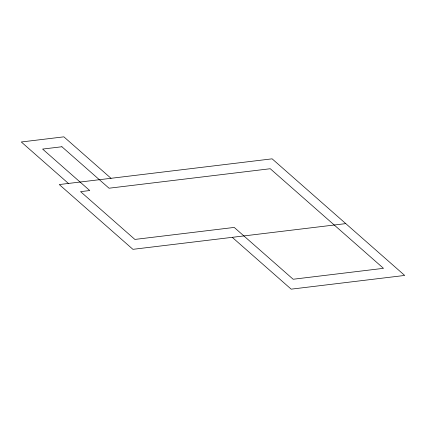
<?xml version="1.0" encoding="UTF-8"?>
<svg xmlns="http://www.w3.org/2000/svg" width="426" height="426" viewBox="0 0 426 426"><rect width="100%" height="100%" fill="white"/><g stroke="black" fill="none" stroke-linecap="round" stroke-linejoin="round"><path stroke-width="0.64" d="M345.774 223.618L132.923 249.332L59.267 184.554L272.123 158.834L404.7 275.441L291.176 289.158L232.255 237.335M111.01 178.302L63.873 136.842L21.3 141.986L68.437 183.446M61.898 146.752L42.605 149.079L89.742 190.539L80.573 191.647L134.893 239.428L234.225 227.425L293.152 279.248L383.496 268.332L270.249 168.733L109.035 188.212L61.898 146.752"/></g></svg>
